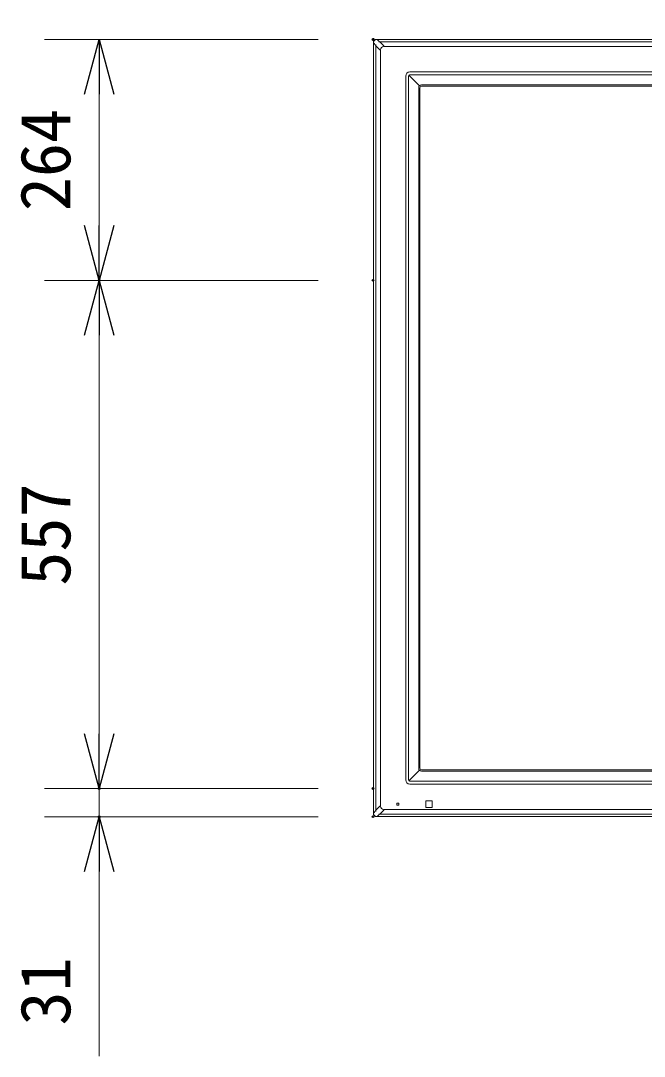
# Model space of a CAD drawing. Units: millimetres, scale not verified. Extents: x -63 to 62, y -56 to 57.
# Drawn here: x -51.39 to -28.62, y -7.39 to 30.44 of the extents above; entities that cross this region are included whole.
import ezdxf
from ezdxf.enums import TextEntityAlignment as Align

# ---------------------------------------------------------------- set-up
doc = ezdxf.new("R2010")
doc.units = ezdxf.units.MM
doc.header["$LTSCALE"] = 0.125
doc.header["$PDMODE"] = 32
doc.header["$PDSIZE"] = 0.0625
doc.linetypes.add('USER5', pattern=[1.4, 0.7, -0.7])
doc.layers.add('0-0_0', color=7, linetype='Continuous')
doc.layers.add('0-4_DEFPOINTS', color=7, linetype='Continuous')
doc.layers.add('0-5_GAIKEI', color=7, linetype='USER5', lineweight=18)
doc.layers.add('0-6_SUNPO', color=7, linetype='Continuous', lineweight=18)
doc.styles.add('ＭＳ ゴシック', font='')
doc.styles.get('ＭＳ ゴシック').set_extended_font_data('MS Gothic')

# ---------------------------------------------------------------- blocks, each defined once
blk = doc.blocks.new('_OPEN30')
at = {"layer": '0-0_0'}
blk.add_line((0, 0), (-1, 0), dxfattribs=at)
blk.add_lwpolyline([(-1, 0.26795), (0, 0), (-1, -0.26795)], dxfattribs=at)
blk = doc.blocks.new('D12')
at = {"layer": '0-4_DEFPOINTS'}
for p in [(-31.0688, 4.4661), (-41.0688, 3.4327), (-31.0688, 3.4327)]:
    blk.add_point(p, dxfattribs=at)
at = {"layer": '0-6_SUNPO'}
for p, q in [((-41.0688, 6.4661), (-41.0688, 8.4661)), ((-33.0688, 4.4661), (-43.0688, 4.4661)), ((-41.0688, 4.4661), (-41.0688, 3.4327)), ((-33.0688, 3.4327), (-43.0688, 3.4327)), ((-41.0688, 1.4327), (-41.0688, -5.3173))]:
    blk.add_line(p, q, dxfattribs=at)
at = {"layer": '0-6_SUNPO', "xscale": 2, "yscale": 2}
for p, rotation in [((-41.0688, 4.4661), 270), ((-41.0688, 3.4327), 90)]:
    blk.add_blockref('_OPEN30', p, dxfattribs=dict(at, rotation=rotation))
at = {"layer": '0-6_SUNPO', "style": 'ＭＳ ゴシック'}
blk.add_text('31', height=1.833, rotation=90, dxfattribs=at).set_placement((-41.5688, -4.1923), align=Align.BOTTOM_LEFT)
blk = doc.blocks.new('D11')
at = {"layer": '0-4_DEFPOINTS'}
for p in [(-31.0688, 31.8327), (-41.0688, 23.0327), (-31.0688, 23.0327)]:
    blk.add_point(p, dxfattribs=at)
at = {"layer": '0-6_SUNPO'}
for p, q in [((-33.0688, 31.8327), (-43.0688, 31.8327)), ((-41.0688, 29.8327), (-41.0688, 25.0327)), ((-33.0688, 23.0327), (-43.0688, 23.0327))]:
    blk.add_line(p, q, dxfattribs=at)
at = {"layer": '0-6_SUNPO', "xscale": 2, "yscale": 2}
for p, rotation in [((-41.0688, 31.8327), 90), ((-41.0688, 23.0327), 270)]:
    blk.add_blockref('_OPEN30', p, dxfattribs=dict(at, rotation=rotation))
at = {"layer": '0-6_SUNPO', "style": 'ＭＳ ゴシック'}
blk.add_text('264', height=1.833, rotation=90, dxfattribs=at).set_placement((-41.5688, 25.5577), align=Align.BOTTOM_LEFT)
blk = doc.blocks.new('D10')
at = {"layer": '0-4_DEFPOINTS'}
for p in [(-31.0688, 23.0327), (-41.0688, 4.4661), (-31.0688, 4.4661)]:
    blk.add_point(p, dxfattribs=at)
at = {"layer": '0-6_SUNPO'}
for p, q in [((-33.0688, 23.0327), (-43.0688, 23.0327)), ((-41.0688, 21.0327), (-41.0688, 6.4661)), ((-33.0688, 4.4661), (-43.0688, 4.4661))]:
    blk.add_line(p, q, dxfattribs=at)
at = {"layer": '0-6_SUNPO', "xscale": 2, "yscale": 2}
for p, rotation in [((-41.0688, 23.0327), 90), ((-41.0688, 4.4661), 270)]:
    blk.add_blockref('_OPEN30', p, dxfattribs=dict(at, rotation=rotation))
at = {"layer": '0-6_SUNPO', "style": 'ＭＳ ゴシック'}
blk.add_text('557', height=1.833, rotation=90, dxfattribs=at).set_placement((-41.5688, 11.8744), align=Align.BOTTOM_LEFT)
blk = doc.blocks.new('D8')
at = {"layer": '0-4_DEFPOINTS'}
for p in [(16.7432, 39.8299), (-31.0566, 31.8325), (16.7432, 31.8325)]:
    blk.add_point(p, dxfattribs=at)
at = {"layer": '0-6_SUNPO'}
for p, q in [((-31.0566, 33.8325), (-31.0566, 41.8299)), ((16.7432, 33.8325), (16.7432, 41.8299)), ((-29.0566, 39.8299), (14.7432, 39.8299))]:
    blk.add_line(p, q, dxfattribs=at)
at = {"layer": '0-6_SUNPO', "xscale": 2, "yscale": 2, "rotation": 180}
blk.add_blockref('_OPEN30', (-31.0566, 39.8299), dxfattribs=at)
at = {"layer": '0-6_SUNPO', "xscale": 2, "yscale": 2}
blk.add_blockref('_OPEN30', (16.7432, 39.8299), dxfattribs=at)
at = {"layer": '0-6_SUNPO', "style": 'ＭＳ ゴシック'}
blk.add_text('1434', height=1.833, dxfattribs=at).set_placement((-9.6567, 40.3299), align=Align.BOTTOM_LEFT)

msp = doc.modelspace()

# ---------------------------------------------------------------- linework, layer by layer
at = {"layer": '0-5_GAIKEI', "color": 1, "linetype": 'Continuous'}
for p, q in [((-38.5099, 29.6291), (-38.4154, 29.5346)), ((-38.4162, 29.5252), (-38.2685, 29.3776)), ((-38.4162, 1.5993), (-38.4162, 29.5252)), ((-38.2822, 29.6677), (-38.3768, 29.7623)), ((-38.2729, 29.6686), (9.053, 29.6686)), ((-38.1252, 29.5209), (-38.2729, 29.6686)), ((-38.1252, 29.5209), (-38.1252, 29.5018)), ((-38.2685, 29.3776), (-38.2494, 29.3776)), ((-38.2494, 1.747), (-38.2494, 29.3776)), ((-38.1252, 29.5018), (8.9054, 29.5018)), ((-37.3293, 28.4215), (-37.3293, 2.7031)), ((-37.2238, 2.7075), (-37.2238, 28.417)), ((-36.8258, 28.0678), (-37.2098, 28.4518)), ((7.9596, 28.5713), (-37.1795, 28.5713)), ((-37.175, 28.4658), (7.9551, 28.4658)), ((-36.854, 27.9989), (-36.854, 3.1257)), ((7.537, 28.096), (-36.7569, 28.096)), ((-36.7471, 28.0553), (7.5273, 28.0553)), ((-36.8133, 3.1354), (-36.8133, 27.9891)), ((-36.8258, 3.0567), (-37.2098, 2.6727)), ((-36.7569, 3.0286), (7.537, 3.0286)), ((7.5273, 3.0692), (-36.7471, 3.0692)), ((7.9551, 2.6587), (-37.175, 2.6587)), ((-37.1795, 2.5533), (7.9596, 2.5533)), ((-36.594, 1.9183), (-36.594, 1.7182)), ((-36.3772, 1.9349), (-36.5774, 1.9349)), ((-36.3606, 1.7182), (-36.3606, 1.9183)), ((-38.4154, 1.5899), (-38.5099, 1.4954)), ((-38.2685, 1.747), (-38.4162, 1.5993)), ((-38.2729, 1.456), (-38.1252, 1.6037)), ((-38.2494, 1.747), (-38.2685, 1.747)), ((-38.1252, 1.6228), (-38.1252, 1.6037)), ((8.9054, 1.6228), (-38.1252, 1.6228)), ((-37.6556, 1.8532), (-37.6573, 1.8549)), ((-37.6573, 1.8549), (-37.6573, 1.7816)), ((-37.584, 1.8549), (-37.6573, 1.8549)), ((-37.6573, 1.7816), (-37.584, 1.7816)), ((-37.5856, 1.7832), (-37.6556, 1.7832)), ((-37.584, 1.7816), (-37.584, 1.8549)), ((-36.5774, 1.7016), (-36.3772, 1.7016)), ((-38.3768, 1.3623), (-38.2822, 1.4568)), ((9.053, 1.456), (-38.2729, 1.456))]:
    msp.add_line(p, q, dxfattribs=at)
at = {"layer": '0-5_GAIKEI', "linetype": 'Continuous'}
for p, q in [((-38.5099, 29.6289), (-38.5099, 1.4956)), ((-38.3766, 29.7623), (9.1567, 29.7623)), ((-38.3766, 1.3623), (9.1567, 1.3623))]:
    msp.add_line(p, q, dxfattribs=at)
at = {"layer": '0-5_GAIKEI', "color": 1, "linetype": 'Continuous'}
for points in [[(-37.6573, 1.7816), (-37.6556, 1.7832), (-37.6556, 1.8532)], [(-37.6556, 1.8532), (-37.5856, 1.8532), (-37.584, 1.8549)], [(-37.5856, 1.8532), (-37.5856, 1.7832), (-37.584, 1.7816)]]:
    msp.add_lwpolyline(points, dxfattribs=at)
at = {"layer": '0-5_GAIKEI', "linetype": 'Continuous'}
for centre, start, end in [((-38.3766, 29.6289), 90.07847, 179.92153), ((-38.3766, 1.4956), 180.07847, 269.92153)]:
    msp.add_arc(centre, 0.1333, start, end, dxfattribs=at)
at = {"layer": '0-5_GAIKEI', "color": 1, "linetype": 'Continuous'}
for centre, start, end in [((-38.3766, 29.6289), 179.92153, 180), ((-38.3766, 29.6289), 90, 90.07847), ((-38.3766, 1.4956), 180, 180.07847), ((-38.3766, 1.4956), 269.92153, 270)]:
    msp.add_arc(centre, 0.1333, start, end, dxfattribs=at)
for centre, major_axis, ratio, start_param, end_param in [((-38.4008, 29.6532), (0.0299, 0.3236), 0.011845, 1.8596013, 1.9783318), ((-38.4008, 29.6532), (0.3236, 0.0299), 0.011845, 1.1632609, 1.2819914), ((-37.8715, 29.1238), (-0.3455, 0.3455), 0.443427, 5.8658113, 6.7005593), ((-37.1791, 28.4211), (-0.1064, 0.1064), 0.997265, 5.4991567, 7.0672139), ((-37.1739, 28.417), (0.0046, 0.0499), 0.996584, 0.893778, 1.6626657), ((-37.175, 28.4159), (0.0499, 0.0046), 0.996584, 1.478927, 2.2478146), ((-36.7524, 27.9966), (-0.0833, 0.0596), 0.976178, 6.1299744, 6.8928052), ((-36.7546, 27.9944), (-0.0596, 0.0833), 0.976178, 5.6735654, 6.4363962), ((-36.7461, 27.9881), (-0.0478, 0.0478), 0.985257, 5.5052135, 7.0611571), ((-36.7524, 3.128), (0.0833, 0.0596), 0.976178, 2.5319727, 3.2948035), ((-36.7546, 3.1301), (0.0596, 0.0833), 0.976178, 2.9883818, 3.7512126), ((-36.7461, 3.1364), (0.0478, 0.0478), 0.985257, 2.3636208, 3.9195645), ((-37.1791, 2.7035), (0.1064, 0.1064), 0.997265, 2.357564, 3.9256213), ((-37.1739, 2.7075), (-0.0046, 0.0499), 0.996584, 1.478927, 2.2478146), ((-37.175, 2.7086), (-0.0499, 0.0046), 0.996584, 0.893778, 1.6626657), ((-36.5772, 1.9182), (-0.0119, 0.0119), 0.992433, 5.5015852, 7.0647854), ((-36.3774, 1.9182), (0.0119, 0.0119), 0.992433, 5.5015852, 7.0647854), ((-38.4008, 1.4714), (-0.0299, 0.3236), 0.011845, 1.1632609, 1.2819914), ((-37.8715, 2.0007), (0.3455, 0.3455), 0.443427, 2.7242186, 3.5589667), ((-36.5772, 1.7183), (0.0119, 0.0119), 0.992433, 2.3599926, 3.9231927), ((-36.3774, 1.7183), (-0.0119, 0.0119), 0.992433, 2.3599926, 3.9231927), ((-38.4008, 1.4714), (-0.3236, 0.0299), 0.011845, 1.8596013, 1.9783318)]:
    msp.add_ellipse(centre, major_axis=major_axis, ratio=ratio, start_param=start_param, end_param=end_param, dxfattribs=at)

# ---------------------------------------------------------------- block references
at = {"layer": '0-6_SUNPO'}
for name in ['D8', 'D11', 'D10', 'D12']:
    msp.add_blockref(name, (-7.4533, -2.0756), dxfattribs=at)

doc.saveas('drawing.dxf')
